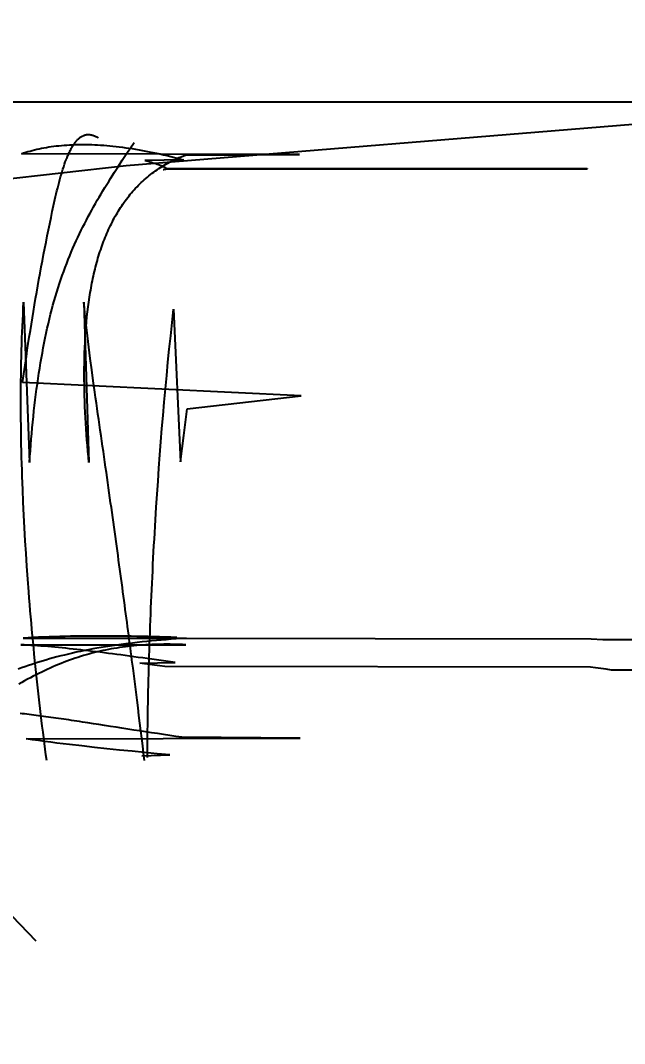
# Model space of a CAD drawing. Extents: x -74236 to 286982, y -14633 to 132816.
# Drawn here: x 119975.9 to 120191.4, y 103913.8 to 104278.8 of the extents above; entities that cross this region are included whole.
import ezdxf

# ---------------------------------------------------------------- set-up
doc = ezdxf.new("R2010")
doc.units = 0
doc.header["$LTSCALE"] = 10
doc.header["$MEASUREMENT"] = 0
doc.header["$PDSIZE"] = 5
for name, color, linetype in [('1活动家具', 4, 'Continuous'), ('8强弱电布置', 3, 'Continuous'), ('图框', 4, 'Continuous'), ('家具尺寸', 7, 'Continuous')]:
    doc.layers.add(name, color=color, linetype=linetype)
doc.styles.add('ROMANS', font='romans.shx', dxfattribs={"width": 0.7, "bigfont": 'hzdxf.shx'})
doc.styles.get("Standard").update_dxf_attribs({"font": 'gbenor.shx', "bigfont": 'gbcbig.shx'})
doc.dimstyles.new('TZ1-1', dxfattribs={"dimscale": 60, "dimtxt": 1.5, "dimasz": 1.5, "dimexe": 2, "dimexo": 1, "dimgap": 1, "dimtad": 1, "dimdec": 0, "dimrnd": 0.7, "dimzin": 0, "dimdsep": 46, "dimtxsty": 'ROMANS', "dimblk": 'ARCHTICK', "dimcen": 0, "dimdle": 2, "dimclrd": 250, "dimclre": 9, "dimclrt": 1, "dimadec": 0, "dimazin": 0, "dimtfac": 1, "dimtdec": 0, "dimtix": 1, "dimtmove": 2, "dimatfit": 3, "dimldrblk": 'DOT', "dimfxl": 1, "dimtolj": 1, "dimtzin": 0, "dimarcsym": 0})
doc.dimstyles.new('wl20', dxfattribs={"dimscale": 60, "dimtxt": 1.8, "dimasz": 0.03, "dimexe": 0, "dimexo": 0.625, "dimgap": 0.2, "dimtad": 1, "dimdec": 0, "dimrnd": 0.05, "dimdsep": 46, "dimtxsty": 'Standard', "dimblk": 'BZ', "dimcen": 0.06, "dimclrd": 127, "dimclre": 127, "dimclrt": 1, "dimadec": 0, "dimazin": 0, "dimtfac": 1, "dimtdec": 0, "dimtix": 1, "dimtmove": 2, "dimatfit": 3, "dimldrblk": 'jt', "dimfxl": 1, "dimtvp": 1, "dimtfill": 1, "dimtolj": 1, "dimtzin": 0, "dimarcsym": 0})

# ---------------------------------------------------------------- blocks, each defined once
blk = doc.blocks.new('_Dot')
at = {"color": 0, "linetype": 'ByBlock', "lineweight": -2}
blk.add_line((-0.5, 0), (-1, 0), dxfattribs=at)
at = {"color": 0, "linetype": 'ByBlock', "const_width": 0.5}
blk.add_lwpolyline([(-0.25, 0, 1), (0.25, 0, 1)], format="xyb", close=True, dxfattribs=at)
blk = doc.blocks.new('fdgfsz')
at = {"layer": '1活动家具', "color": 8}
for p, q in [((143432.57, 88202.83), (144932.23, 88202.83)), ((144730.2, 88204.42), (144430.84, 88180.01)), ((144413.99, 88189.84), (144414.2, 88190.01)), ((144414.2, 88190.01), (144414.41, 88190.17)), ((144414.41, 88190.17), (144414.62, 88190.31)), ((144414.62, 88190.31), (144414.83, 88190.45)), ((144414.83, 88190.45), (144415.05, 88190.57)), ((144415.05, 88190.57), (144415.27, 88190.69)), ((144415.27, 88190.69), (144415.49, 88190.79)), ((144415.49, 88190.79), (144415.72, 88190.88)), ((144415.72, 88190.88), (144415.94, 88190.96)), ((144415.94, 88190.96), (144416.18, 88191.02)), ((144416.18, 88191.02), (144416.41, 88191.08)), ((144416.41, 88191.08), (144416.64, 88191.12)), ((144416.64, 88191.12), (144416.88, 88191.15)), ((144416.88, 88191.15), (144417.12, 88191.17)), ((144417.12, 88191.17), (144417.37, 88191.17)), ((144417.37, 88191.17), (144417.62, 88191.16)), ((144417.62, 88191.16), (144417.87, 88191.14)), ((144417.87, 88191.14), (144418.12, 88191.11)), ((144418.12, 88191.11), (144418.38, 88191.06)), ((144418.38, 88191.06), (144418.64, 88191)), ((144418.64, 88191), (144418.9, 88190.92)), ((144418.9, 88190.92), (144419.17, 88190.83)), ((144419.17, 88190.83), (144419.44, 88190.73)), ((144419.44, 88190.73), (144419.71, 88190.61)), ((144419.71, 88190.61), (144419.98, 88190.48)), ((144419.98, 88190.48), (144420.26, 88190.34)), ((144420.26, 88190.34), (144420.54, 88190.18)), ((144420.54, 88190.18), (144420.83, 88190)), ((144411.17, 88186.13), (144411.34, 88186.44)), ((144411.34, 88186.44), (144411.51, 88186.74)), ((144411.51, 88186.74), (144411.69, 88187.03)), ((144411.69, 88187.03), (144411.87, 88187.32)), ((144411.87, 88187.32), (144412.05, 88187.6)), ((144412.05, 88187.6), (144412.24, 88187.86)), ((144412.24, 88187.86), (144412.42, 88188.12)), ((144412.42, 88188.12), (144412.61, 88188.37)), ((144412.61, 88188.37), (144412.8, 88188.61)), ((144412.8, 88188.61), (144412.99, 88188.84)), ((144412.99, 88188.84), (144413.19, 88189.06)), ((144413.19, 88189.06), (144413.39, 88189.27)), ((144413.39, 88189.27), (144413.59, 88189.47)), ((144413.59, 88189.47), (144413.79, 88189.66)), ((144413.79, 88189.66), (144413.99, 88189.84)), ((144430.82, 88184.11), (144433.64, 88188.34)), ((144409.53, 88182.58), (144409.69, 88182.97)), ((144409.69, 88182.97), (144409.85, 88183.35)), ((144409.85, 88183.35), (144410.01, 88183.72)), ((144410.01, 88183.72), (144410.17, 88184.09)), ((144410.17, 88184.09), (144410.33, 88184.45)), ((144410.33, 88184.45), (144410.49, 88184.8)), ((144410.49, 88184.8), (144410.66, 88185.14)), ((144410.66, 88185.14), (144410.82, 88185.48)), ((144410.82, 88185.48), (144410.99, 88185.81)), ((144410.99, 88185.81), (144411.17, 88186.13)), ((144429.41, 88181.99), (144430.82, 88184.11)), ((144430.84, 88180.01), (144238.06, 88158.28)), ((144408.21, 88178.81), (144408.49, 88179.69)), ((144408.49, 88179.69), (144408.78, 88180.55)), ((144408.78, 88180.55), (144409.08, 88181.38)), ((144409.08, 88181.38), (144409.38, 88182.19)), ((144409.38, 88182.19), (144409.53, 88182.58)), ((144426.61, 88177.7), (144428.01, 88179.85)), ((144428.01, 88179.85), (144429.41, 88181.99)), ((144407.12, 88175.08), (144407.39, 88176.04)), ((144407.39, 88176.04), (144407.66, 88176.98)), ((144407.66, 88176.98), (144407.93, 88177.91)), ((144407.93, 88177.91), (144408.21, 88178.81)), ((144424.54, 88174.43), (144425.23, 88175.53)), ((144425.23, 88175.53), (144426.61, 88177.7)), ((144406.1, 88171.09), (144406.35, 88172.11)), ((144406.35, 88172.11), (144406.61, 88173.11)), ((144406.61, 88173.11), (144406.86, 88174.11)), ((144406.86, 88174.11), (144407.12, 88175.08)), ((144422.5, 88171.11), (144423.18, 88172.23)), ((144423.18, 88172.23), (144423.86, 88173.33)), ((144423.86, 88173.33), (144424.54, 88174.43)), ((144405.38, 88167.97), (144405.62, 88169.02)), ((144405.62, 88169.02), (144405.86, 88170.06)), ((144405.86, 88170.06), (144406.1, 88171.09)), ((144420.49, 88167.72), (144421.16, 88168.86)), ((144421.16, 88168.86), (144421.82, 88169.99)), ((144421.82, 88169.99), (144422.5, 88171.11)), ((144404.44, 88163.69), (144404.91, 88165.84)), ((144404.91, 88165.84), (144405.14, 88166.91)), ((144405.14, 88166.91), (144405.38, 88167.97)), ((144418.53, 88164.24), (144419.18, 88165.41)), ((144419.18, 88165.41), (144419.83, 88166.57)), ((144419.83, 88166.57), (144420.49, 88167.72)), ((144403.53, 88159.36), (144403.98, 88161.53)), ((144403.98, 88161.53), (144404.44, 88163.69)), ((144416.61, 88160.67), (144417.24, 88161.87)), ((144417.24, 88161.87), (144417.88, 88163.06)), ((144417.88, 88163.06), (144418.53, 88164.24)), ((144402.64, 88154.99), (144403.08, 88157.18)), ((144403.08, 88157.18), (144403.53, 88159.36)), ((144414.75, 88156.99), (144415.36, 88158.23)), ((144415.36, 88158.23), (144415.98, 88159.46)), ((144415.98, 88159.46), (144416.61, 88160.67)), ((144402.2, 88152.79), (144402.64, 88154.99)), ((144412.95, 88153.19), (144413.54, 88154.47)), ((144413.54, 88154.47), (144414.14, 88155.74)), ((144414.14, 88155.74), (144414.75, 88156.99)), ((144401.34, 88148.37), (144401.77, 88150.58)), ((144401.77, 88150.58), (144402.2, 88152.79)), ((144411.22, 88149.25), (144411.79, 88150.58)), ((144411.79, 88150.58), (144412.36, 88151.89)), ((144412.36, 88151.89), (144412.95, 88153.19)), ((144400.92, 88146.14), (144401.34, 88148.37)), ((144409.57, 88145.16), (144410.11, 88146.54)), ((144410.11, 88146.54), (144410.66, 88147.9)), ((144410.66, 88147.9), (144411.22, 88149.25)), ((144400.09, 88141.67), (144400.5, 88143.91)), ((144400.5, 88143.91), (144400.92, 88146.14)), ((144408.51, 88142.35), (144409.03, 88143.76)), ((144409.03, 88143.76), (144409.57, 88145.16)), ((144399.28, 88137.17), (144399.68, 88139.43)), ((144399.68, 88139.43), (144400.09, 88141.67)), ((144406.99, 88137.98), (144407.49, 88139.46)), ((144407.49, 88139.46), (144407.99, 88140.91)), ((144407.99, 88140.91), (144408.51, 88142.35)), ((144398.88, 88134.91), (144399.28, 88137.17)), ((144406.04, 88134.97), (144406.51, 88136.49)), ((144406.51, 88136.49), (144406.99, 88137.98)), ((144398.1, 88130.37), (144398.49, 88132.65)), ((144398.49, 88132.65), (144398.88, 88134.91)), ((144404.68, 88130.3), (144405.12, 88131.88)), ((144405.12, 88131.88), (144405.57, 88133.44)), ((144405.57, 88133.44), (144406.04, 88134.97)), ((144393.98, 88127.11), (144394.09, 88129.24)), ((144394.09, 88129.24), (144394.21, 88131.35)), ((144394.21, 88131.35), (144396.32, 88074.18)), ((144397.34, 88125.8), (144397.72, 88128.09)), ((144397.72, 88128.09), (144398.1, 88130.37)), ((144403.83, 88127.07), (144404.25, 88128.69)), ((144404.25, 88128.69), (144404.68, 88130.3)), ((144447.17, 88124.15), (144447.7, 88128.89)), ((144447.7, 88128.89), (144450.22, 88074.36)), ((144393.77, 88122.83), (144393.87, 88124.98)), ((144393.87, 88124.98), (144393.98, 88127.11)), ((144396.97, 88123.51), (144397.34, 88125.8)), ((144403.03, 88123.76), (144403.43, 88125.42)), ((144403.43, 88125.42), (144403.83, 88127.07)), ((144393.6, 88118.51), (144393.68, 88120.68)), ((144393.68, 88120.68), (144393.77, 88122.83)), ((144396.23, 88118.91), (144396.6, 88121.21)), ((144396.6, 88121.21), (144396.97, 88123.51)), ((144402.27, 88120.36), (144402.65, 88122.07)), ((144402.65, 88122.07), (144403.03, 88123.76)), ((144446.66, 88119.4), (144447.17, 88124.15)), ((144393.53, 88116.34), (144393.6, 88118.51)), ((144395.87, 88116.6), (144396.23, 88118.91)), ((144401.56, 88116.88), (144401.91, 88118.63)), ((144401.91, 88118.63), (144402.27, 88120.36)), ((144446.17, 88114.65), (144446.66, 88119.4)), ((144393.41, 88111.96), (144393.46, 88114.15)), ((144393.46, 88114.15), (144393.53, 88116.34)), ((144395.17, 88111.97), (144395.52, 88114.29)), ((144395.52, 88114.29), (144395.87, 88116.6)), ((144400.56, 88111.53), (144400.88, 88113.33)), ((144400.88, 88113.33), (144401.21, 88115.12)), ((144401.21, 88115.12), (144401.56, 88116.88)), ((144445.7, 88109.91), (144446.17, 88114.65)), ((144393.31, 88107.55), (144393.36, 88109.76)), ((144393.36, 88109.76), (144393.41, 88111.96)), ((144394.48, 88107.31), (144395.17, 88111.97)), ((144399.95, 88107.87), (144400.25, 88109.71)), ((144400.25, 88109.71), (144400.56, 88111.53)), ((144445.24, 88105.16), (144445.7, 88109.91)), ((144393.28, 88105.34), (144393.31, 88107.55)), ((144393.81, 88102.65), (144394.48, 88107.31)), ((144399.38, 88104.13), (144399.66, 88106.01)), ((144399.66, 88106.01), (144399.95, 88107.87)), ((144393.24, 88100.89), (144393.25, 88103.12)), ((144393.25, 88103.12), (144393.28, 88105.34)), ((144493.17, 88097.96), (144393.81, 88102.65)), ((144399.11, 88102.24), (144399.38, 88104.13)), ((144444.79, 88100.43), (144445.24, 88105.16)), ((144393.22, 88098.65), (144393.24, 88100.89)), ((144398.6, 88098.41), (144398.85, 88100.33)), ((144398.85, 88100.33), (144399.11, 88102.24)), ((144444.37, 88095.69), (144444.79, 88100.43)), ((144393.22, 88096.41), (144393.22, 88098.65)), ((144393.22, 88094.16), (144393.22, 88096.41)), ((144398.12, 88094.51), (144398.36, 88096.47)), ((144398.36, 88096.47), (144398.6, 88098.41)), ((144443.96, 88090.97), (144444.37, 88095.69)), ((144452.56, 88093.26), (144493.17, 88097.96)), ((144393.23, 88091.91), (144393.22, 88094.16)), ((144393.25, 88089.65), (144393.23, 88091.91)), ((144397.69, 88090.55), (144397.9, 88092.54)), ((144397.9, 88092.54), (144398.12, 88094.51)), ((144451.95, 88088.55), (144452.56, 88093.26)), ((144393.27, 88087.39), (144393.25, 88089.65)), ((144397.29, 88086.54), (144397.49, 88088.55)), ((144397.49, 88088.55), (144397.69, 88090.55)), ((144443.56, 88086.26), (144443.96, 88090.97)), ((144451.35, 88083.83), (144451.95, 88088.55)), ((144393.3, 88085.12), (144393.27, 88087.39)), ((144393.34, 88082.85), (144393.3, 88085.12)), ((144396.93, 88082.47), (144397.11, 88084.51)), ((144397.11, 88084.51), (144397.29, 88086.54)), ((144443.19, 88081.55), (144443.56, 88086.26)), ((144393.38, 88080.58), (144393.34, 88082.85)), ((144393.43, 88078.3), (144393.38, 88080.58)), ((144396.77, 88080.42), (144396.93, 88082.47)), ((144442.82, 88076.87), (144443.19, 88081.55)), ((144450.78, 88079.1), (144451.35, 88083.83)), ((144393.49, 88076.02), (144393.43, 88078.3)), ((144396.46, 88076.27), (144396.61, 88078.35)), ((144396.61, 88078.35), (144396.77, 88080.42)), ((144442.48, 88072.19), (144442.82, 88076.87)), ((144450.22, 88074.36), (144450.78, 88079.1)), ((144393.56, 88073.73), (144393.49, 88076.02)), ((144393.63, 88071.45), (144393.56, 88073.73)), ((144396.32, 88074.18), (144396.46, 88076.27)), ((144398.64, 87903.45), (144235.32, 88072.98)), ((144393.7, 88069.16), (144393.63, 88071.45)), ((144442.14, 88067.53), (144442.48, 88072.19)), ((144393.87, 88064.58), (144393.7, 88069.16)), ((144441.83, 88062.9), (144442.14, 88067.53)), ((144394.07, 88060), (144393.87, 88064.58)), ((144441.53, 88058.28), (144441.83, 88062.9)), ((144394.28, 88055.42), (144394.07, 88060)), ((144394.52, 88050.83), (144394.28, 88055.42)), ((144441.24, 88053.68), (144441.38, 88055.98)), ((144441.38, 88055.98), (144441.53, 88058.28)), ((144440.97, 88049.11), (144441.1, 88051.39)), ((144441.1, 88051.39), (144441.24, 88053.68)), ((144394.79, 88046.26), (144394.52, 88050.83)), ((144440.84, 88046.83), (144440.97, 88049.11)), ((144395.07, 88041.69), (144394.79, 88046.26)), ((144440.59, 88042.29), (144440.71, 88044.56)), ((144440.71, 88044.56), (144440.84, 88046.83)), ((144395.37, 88037.13), (144395.07, 88041.69)), ((144440.47, 88040.04), (144440.59, 88042.29)), ((144395.7, 88032.58), (144395.37, 88037.13)), ((144440.24, 88035.54), (144440.35, 88037.79)), ((144440.35, 88037.79), (144440.47, 88040.04)), ((144440.02, 88031.08), (144440.13, 88033.31)), ((144440.13, 88033.31), (144440.24, 88035.54)), ((144396.04, 88028.05), (144395.7, 88032.58)), ((144439.92, 88028.86), (144440.02, 88031.08)), ((144396.22, 88025.79), (144396.04, 88028.05)), ((144396.4, 88023.54), (144396.22, 88025.79)), ((144439.72, 88024.45), (144439.82, 88026.65)), ((144439.82, 88026.65), (144439.92, 88028.86)), ((144396.59, 88021.29), (144396.4, 88023.54)), ((144439.54, 88020.07), (144439.63, 88022.25)), ((144439.63, 88022.25), (144439.72, 88024.45)), ((144396.78, 88019.05), (144396.59, 88021.29)), ((144396.97, 88016.81), (144396.78, 88019.05)), ((144439.46, 88017.89), (144439.54, 88020.07)), ((144397.17, 88014.58), (144396.97, 88016.81)), ((144439.3, 88013.56), (144439.37, 88015.72)), ((144439.37, 88015.72), (144439.46, 88017.89)), ((144397.38, 88012.36), (144397.17, 88014.58)), ((144397.58, 88010.15), (144397.38, 88012.36)), ((144439.15, 88009.28), (144439.22, 88011.42)), ((144439.22, 88011.42), (144439.3, 88013.56)), ((144397.79, 88007.94), (144397.58, 88010.15)), ((144398.01, 88005.74), (144397.79, 88007.94)), ((144439.08, 88007.15), (144439.15, 88009.28)), ((144398.23, 88003.54), (144398.01, 88005.74)), ((144438.95, 88002.92), (144439.01, 88005.03)), ((144439.01, 88005.03), (144439.08, 88007.15)), ((144398.45, 88001.36), (144398.23, 88003.54)), ((144398.68, 87999.19), (144398.45, 88001.36)), ((144438.83, 87998.74), (144438.89, 88000.83)), ((144438.89, 88000.83), (144438.95, 88002.92)), ((144398.91, 87997.02), (144398.68, 87999.19)), ((144399.14, 87994.86), (144398.91, 87997.02)), ((144438.73, 87994.6), (144438.78, 87996.67)), ((144438.78, 87996.67), (144438.83, 87998.74)), ((144399.38, 87992.72), (144399.14, 87994.86)), ((144438.68, 87992.55), (144438.73, 87994.6)), ((144399.62, 87990.58), (144399.38, 87992.72)), ((144399.86, 87988.45), (144399.62, 87990.58)), ((144438.6, 87988.48), (144438.64, 87990.51)), ((144438.64, 87990.51), (144438.68, 87992.55)), ((144400.1, 87986.34), (144399.86, 87988.45)), ((144400.35, 87984.23), (144400.1, 87986.34)), ((144438.53, 87984.46), (144438.56, 87986.47)), ((144438.56, 87986.47), (144438.6, 87988.48)), ((144393.73, 87984.53), (144392.93, 87984.62)), ((144394.53, 87984.44), (144393.73, 87984.53)), ((144395.35, 87984.35), (144394.53, 87984.44)), ((144396.17, 87984.25), (144395.35, 87984.35)), ((144397, 87984.15), (144396.17, 87984.25)), ((144397.84, 87984.04), (144397, 87984.15)), ((144398.69, 87983.94), (144397.84, 87984.04)), ((144399.54, 87983.83), (144398.69, 87983.94)), ((144400.4, 87983.71), (144399.54, 87983.83)), ((144400.6, 87982.14), (144400.35, 87984.23)), ((144401.27, 87983.6), (144400.4, 87983.71)), ((144400.86, 87980.06), (144400.6, 87982.14)), ((144402.15, 87983.48), (144401.27, 87983.6)), ((144403.03, 87983.36), (144402.15, 87983.48)), ((144403.93, 87983.23), (144403.03, 87983.36)), ((144404.83, 87983.11), (144403.93, 87983.23)), ((144405.73, 87982.98), (144404.83, 87983.11)), ((144406.65, 87982.85), (144405.73, 87982.98)), ((144407.57, 87982.71), (144406.65, 87982.85)), ((144408.49, 87982.58), (144407.57, 87982.71)), ((144409.43, 87982.44), (144408.49, 87982.58)), ((144410.36, 87982.3), (144409.43, 87982.44)), ((144411.31, 87982.16), (144410.36, 87982.3)), ((144412.26, 87982.02), (144411.31, 87982.16)), ((144413.22, 87981.87), (144412.26, 87982.02)), ((144438.47, 87980.49), (144438.5, 87982.47)), ((144438.5, 87982.47), (144438.53, 87984.46)), ((144401.12, 87977.99), (144400.86, 87980.06)), ((144414.19, 87981.73), (144413.22, 87981.87)), ((144415.15, 87981.58), (144414.19, 87981.73)), ((144416.13, 87981.43), (144415.15, 87981.58)), ((144417.11, 87981.28), (144416.13, 87981.43)), ((144419.09, 87980.97), (144417.11, 87981.28)), ((144421.09, 87980.66), (144419.09, 87980.97)), ((144423.11, 87980.34), (144421.09, 87980.66)), ((144425.15, 87980.02), (144423.11, 87980.34)), ((144427.2, 87979.7), (144425.15, 87980.02)), ((144429.27, 87979.38), (144427.2, 87979.7)), ((144431.36, 87979.05), (144429.27, 87979.38)), ((144433.46, 87978.72), (144431.36, 87979.05)), ((144435.58, 87978.4), (144433.46, 87978.72)), ((144437.71, 87978.07), (144435.58, 87978.4)), ((144438.42, 87976.58), (144438.44, 87978.53)), ((144438.44, 87978.53), (144438.47, 87980.49)), ((144395.06, 87975.53), (144492.86, 87975.83)), ((144397.26, 87975.23), (144395.06, 87975.53)), ((144399.46, 87974.94), (144397.26, 87975.23)), ((144401.67, 87974.65), (144399.46, 87974.94)), ((144401.37, 87975.94), (144401.12, 87977.99)), ((144401.64, 87973.9), (144401.37, 87975.94)), ((144403.89, 87974.36), (144401.67, 87974.65)), ((144439.85, 87977.74), (144437.71, 87978.07)), ((144438.38, 87972.71), (144438.4, 87974.64)), ((144438.4, 87974.64), (144438.42, 87976.58)), ((144442, 87977.42), (144439.85, 87977.74)), ((144444.16, 87977.09), (144442, 87977.42)), ((144446.33, 87976.77), (144444.16, 87977.09)), ((144448.51, 87976.45), (144446.33, 87976.77)), ((144450.7, 87976.14), (144448.51, 87976.45)), ((144492.86, 87975.83), (144450.7, 87976.14)), ((144401.9, 87971.87), (144401.64, 87973.9)), ((144402.17, 87969.85), (144401.9, 87971.87)), ((144406.1, 87974.08), (144403.89, 87974.36)), ((144408.32, 87973.81), (144406.1, 87974.08)), ((144410.55, 87973.54), (144408.32, 87973.81)), ((144415, 87973.02), (144410.55, 87973.54)), ((144419.46, 87972.52), (144415, 87973.02)), ((144423.93, 87972.03), (144419.46, 87972.52)), ((144428.41, 87971.57), (144423.93, 87972.03)), ((144432.89, 87971.12), (144428.41, 87971.57)), ((144437.36, 87970.69), (144432.89, 87971.12)), ((144438.37, 87970.8), (144438.38, 87972.71)), ((144402.44, 87967.85), (144402.17, 87969.85)), ((144436.37, 87969.51), (144446.31, 87969.88)), ((144441.84, 87970.28), (144437.36, 87970.69)), ((144438.36, 87968.9), (144438.37, 87970.8)), ((144446.31, 87969.88), (144441.84, 87970.28))]:
    blk.add_line(p, q, dxfattribs=at)
at = {"layer": '1活动家具', "color": 8, "extrusion": (0, 0, -1)}
for p, q in [((144400.61, 88186.25), (144401.46, 88186.42)), ((144401.46, 88186.42), (144402.32, 88186.57)), ((144402.32, 88186.57), (144403.19, 88186.72)), ((144403.19, 88186.72), (144404.07, 88186.85)), ((144404.07, 88186.85), (144404.96, 88186.97)), ((144404.96, 88186.97), (144405.86, 88187.08)), ((144405.86, 88187.08), (144406.77, 88187.19)), ((144406.77, 88187.19), (144407.69, 88187.28)), ((144407.69, 88187.28), (144408.62, 88187.36)), ((144408.62, 88187.36), (144409.56, 88187.43)), ((144409.56, 88187.43), (144410.52, 88187.49)), ((144410.52, 88187.49), (144411.48, 88187.53)), ((144411.48, 88187.53), (144412.45, 88187.57)), ((144412.45, 88187.57), (144413.43, 88187.6)), ((144413.43, 88187.6), (144414.43, 88187.61)), ((144414.43, 88187.61), (144415.43, 88187.62)), ((144415.43, 88187.62), (144416.44, 88187.61)), ((144416.44, 88187.61), (144417.47, 88187.59)), ((144417.47, 88187.59), (144418.51, 88187.56)), ((144418.51, 88187.56), (144419.55, 88187.52)), ((144419.55, 88187.52), (144420.61, 88187.47)), ((144420.61, 88187.47), (144421.68, 88187.41)), ((144421.68, 88187.41), (144422.76, 88187.33)), ((144422.76, 88187.33), (144423.85, 88187.25)), ((144423.85, 88187.25), (144424.95, 88187.15)), ((144424.95, 88187.15), (144426.06, 88187.04)), ((144426.06, 88187.04), (144427.19, 88186.92)), ((144427.19, 88186.92), (144428.32, 88186.78)), ((144428.32, 88186.78), (144429.47, 88186.64)), ((144429.47, 88186.64), (144430.62, 88186.48)), ((144430.62, 88186.48), (144431.79, 88186.31)), ((144431.79, 88186.31), (144432.97, 88186.13)), ((144393.39, 88184.33), (144394.16, 88184.58)), ((144492.64, 88184.07), (144393.39, 88184.33)), ((144394.16, 88184.58), (144394.93, 88184.83)), ((144394.93, 88184.83), (144395.71, 88185.06)), ((144395.71, 88185.06), (144396.5, 88185.28)), ((144396.5, 88185.28), (144397.3, 88185.5)), ((144397.3, 88185.5), (144398.12, 88185.7)), ((144398.12, 88185.7), (144398.94, 88185.9)), ((144398.94, 88185.9), (144399.77, 88186.08)), ((144399.77, 88186.08), (144400.61, 88186.25)), ((144432.97, 88186.13), (144434.16, 88185.93)), ((144434.16, 88185.93), (144435.37, 88185.73)), ((144435.37, 88185.73), (144436.58, 88185.51)), ((144436.58, 88185.51), (144437.81, 88185.28)), ((144437.81, 88185.28), (144439.04, 88185.04)), ((144439.04, 88185.04), (144440.29, 88184.78)), ((144440.29, 88184.78), (144441.55, 88184.52)), ((144441.55, 88184.52), (144442.83, 88184.24)), ((144442.83, 88184.24), (144444.11, 88183.94)), ((144444.11, 88183.94), (144445.41, 88183.64)), ((144445.41, 88183.64), (144446.71, 88183.32)), ((144446.71, 88183.32), (144448.03, 88182.99)), ((144448.03, 88182.99), (144449.33, 88182.65)), ((144449.04, 88182.61), (144449.74, 88182.92)), ((144449.33, 88182.65), (144449.98, 88182.48)), ((144449.74, 88182.92), (144450.46, 88183.22)), ((144450.46, 88183.22), (144451.19, 88183.51)), ((144451.19, 88183.51), (144451.92, 88183.79)), ((144451.92, 88183.79), (144492.64, 88184.07)), ((144451.24, 88182.14), (144437.45, 88181.96)), ((144437.45, 88181.96), (144438.06, 88181.79)), ((144438.06, 88181.79), (144438.65, 88181.62)), ((144438.65, 88181.62), (144439.23, 88181.45)), ((144439.23, 88181.45), (144439.79, 88181.28)), ((144439.79, 88181.28), (144440.34, 88181.11)), ((144440.34, 88181.11), (144440.86, 88180.95)), ((144440.86, 88180.95), (144441.37, 88180.79)), ((144441.37, 88180.79), (144441.84, 88180.63)), ((144441.84, 88180.63), (144442.3, 88180.47)), ((144441.84, 88178.6), (144442.45, 88179.01)), ((144442.3, 88180.47), (144442.73, 88180.32)), ((144442.45, 88179.01), (144443.07, 88179.41)), ((144442.73, 88180.32), (144442.93, 88180.24)), ((144442.93, 88180.24), (144443.13, 88180.17)), ((144443.07, 88179.41), (144443.69, 88179.8)), ((144443.13, 88180.17), (144443.31, 88180.1)), ((144443.31, 88180.1), (144443.5, 88180.02)), ((144443.5, 88180.02), (144443.67, 88179.95)), ((144443.67, 88179.95), (144443.83, 88179.88)), ((144443.69, 88179.8), (144444.33, 88180.18)), ((144443.83, 88179.88), (144443.99, 88179.82)), ((144443.99, 88179.82), (144444.14, 88179.75)), ((144444.14, 88179.75), (144444.28, 88179.68)), ((144444.28, 88179.68), (144444.41, 88179.62)), ((144444.33, 88180.18), (144444.98, 88180.56)), ((144444.41, 88179.62), (144444.53, 88179.56)), ((144444.53, 88179.56), (144444.64, 88179.5)), ((144444.64, 88179.5), (144444.75, 88179.44)), ((144444.75, 88179.44), (144444.84, 88179.38)), ((144444.84, 88179.38), (144444.92, 88179.33)), ((144444.92, 88179.33), (144445, 88179.27)), ((144444.98, 88180.56), (144445.63, 88180.92)), ((144445, 88179.27), (144445.06, 88179.22)), ((144445.06, 88179.22), (144445.11, 88179.17)), ((144445.11, 88179.17), (144445.15, 88179.12)), ((144445.15, 88179.12), (144595.18, 88179.07)), ((144445.63, 88180.92), (144446.29, 88181.28)), ((144446.29, 88181.28), (144446.97, 88181.62)), ((144446.97, 88181.62), (144447.65, 88181.96)), ((144447.65, 88181.96), (144448.34, 88182.29)), ((144448.34, 88182.29), (144449.04, 88182.61)), ((144449.98, 88182.48), (144450.61, 88182.31)), ((144450.61, 88182.31), (144451.24, 88182.14)), ((144595.18, 88179.07), (144595.2, 88179.03)), ((144595.2, 88179.03), (144595.21, 88178.99)), ((144437.26, 88175.03), (144437.8, 88175.51)), ((144437.8, 88175.51), (144438.35, 88175.98)), ((144438.35, 88175.98), (144438.91, 88176.43)), ((144438.91, 88176.43), (144439.48, 88176.89)), ((144439.48, 88176.89), (144440.06, 88177.33)), ((144440.06, 88177.33), (144440.64, 88177.76)), ((144440.64, 88177.76), (144441.24, 88178.19)), ((144441.24, 88178.19), (144441.84, 88178.6)), ((144444.19, 88178.63), (144444.02, 88178.63)), ((144444.35, 88178.65), (144444.19, 88178.63)), ((144444.49, 88178.66), (144444.35, 88178.65)), ((144444.62, 88178.68), (144444.49, 88178.66)), ((144444.74, 88178.7), (144444.62, 88178.68)), ((144444.84, 88178.72), (144444.74, 88178.7)), ((144444.93, 88178.75), (144444.84, 88178.72)), ((144445.01, 88178.77), (144444.93, 88178.75)), ((144445.07, 88178.8), (144445.01, 88178.77)), ((144445.12, 88178.84), (144445.07, 88178.8)), ((144595.16, 88178.87), (144445.12, 88178.84)), ((144595.19, 88178.91), (144595.16, 88178.87)), ((144595.21, 88178.95), (144595.19, 88178.91)), ((144595.21, 88178.99), (144595.21, 88178.95)), ((144433.68, 88171.49), (144434.17, 88172.02)), ((144434.17, 88172.02), (144434.66, 88172.54)), ((144434.66, 88172.54), (144435.16, 88173.05)), ((144435.16, 88173.05), (144435.68, 88173.56)), ((144435.68, 88173.56), (144436.19, 88174.06)), ((144436.19, 88174.06), (144436.72, 88174.55)), ((144436.72, 88174.55), (144437.26, 88175.03)), ((144430.48, 88167.57), (144430.92, 88168.15)), ((144430.92, 88168.15), (144431.36, 88168.72)), ((144431.36, 88168.72), (144431.81, 88169.29)), ((144431.81, 88169.29), (144432.26, 88169.85)), ((144432.26, 88169.85), (144432.73, 88170.4)), ((144432.73, 88170.4), (144433.2, 88170.95)), ((144433.2, 88170.95), (144433.68, 88171.49)), ((144428.04, 88163.92), (144428.43, 88164.55)), ((144428.43, 88164.55), (144428.82, 88165.16)), ((144428.82, 88165.16), (144429.23, 88165.78)), ((144429.23, 88165.78), (144429.64, 88166.38)), ((144429.64, 88166.38), (144430.06, 88166.98)), ((144430.06, 88166.98), (144430.48, 88167.57)), ((144426.2, 88160.7), (144426.55, 88161.36)), ((144426.55, 88161.36), (144426.91, 88162.01)), ((144426.91, 88162.01), (144427.28, 88162.65)), ((144427.28, 88162.65), (144427.66, 88163.29)), ((144427.66, 88163.29), (144428.04, 88163.92)), ((144424.22, 88156.61), (144424.53, 88157.31)), ((144424.53, 88157.31), (144424.85, 88158)), ((144424.85, 88158), (144425.18, 88158.68)), ((144425.18, 88158.68), (144425.51, 88159.36)), ((144425.51, 88159.36), (144425.85, 88160.03)), ((144425.85, 88160.03), (144426.2, 88160.7)), ((144422.75, 88153.04), (144423.03, 88153.76)), ((144423.03, 88153.76), (144423.32, 88154.49)), ((144423.32, 88154.49), (144423.61, 88155.2)), ((144423.61, 88155.2), (144423.91, 88155.91)), ((144423.91, 88155.91), (144424.22, 88156.61)), ((144421.44, 88149.32), (144421.69, 88150.07)), ((144421.69, 88150.07), (144421.95, 88150.82)), ((144421.95, 88150.82), (144422.21, 88151.57)), ((144422.21, 88151.57), (144422.48, 88152.31)), ((144422.48, 88152.31), (144422.75, 88153.04)), ((144420.29, 88145.46), (144420.51, 88146.24)), ((144420.51, 88146.24), (144420.73, 88147.02)), ((144420.73, 88147.02), (144420.97, 88147.79)), ((144420.97, 88147.79), (144421.2, 88148.56)), ((144421.2, 88148.56), (144421.44, 88149.32)), ((144419.48, 88142.28), (144419.67, 88143.08)), ((144419.67, 88143.08), (144419.87, 88143.88)), ((144419.87, 88143.88), (144420.08, 88144.67)), ((144420.08, 88144.67), (144420.29, 88145.46)), ((144418.58, 88138.19), (144418.75, 88139.01)), ((144418.75, 88139.01), (144418.92, 88139.84)), ((144418.92, 88139.84), (144419.1, 88140.66)), ((144419.1, 88140.66), (144419.29, 88141.47)), ((144419.29, 88141.47), (144419.48, 88142.28)), ((144417.97, 88134.83), (144418.12, 88135.68)), ((144418.12, 88135.68), (144418.27, 88136.52)), ((144418.27, 88136.52), (144418.42, 88137.35)), ((144418.42, 88137.35), (144418.58, 88138.19)), ((144417.44, 88131.4), (144417.7, 88133.13)), ((144417.7, 88133.13), (144417.97, 88134.83)), ((144415.69, 88131.4), (144417.47, 88074.14)), ((144415.89, 88129.38), (144415.69, 88131.4)), ((144416.09, 88127.36), (144415.89, 88129.38)), ((144416.8, 88126.14), (144416.99, 88127.91)), ((144416.99, 88127.91), (144417.21, 88129.66)), ((144417.21, 88129.66), (144417.44, 88131.4)), ((144416.53, 88123.33), (144416.09, 88127.36)), ((144416.46, 88122.55), (144416.62, 88124.35)), ((144416.62, 88124.35), (144416.8, 88126.14)), ((144416.2, 88118.9), (144416.33, 88120.73)), ((144416.33, 88120.73), (144416.46, 88122.55)), ((144416.99, 88119.3), (144416.53, 88123.33)), ((144416.02, 88115.21), (144416.1, 88117.06)), ((144416.1, 88117.06), (144416.2, 88118.9)), ((144417.48, 88115.27), (144416.99, 88119.3)), ((144415.89, 88111.46), (144415.95, 88113.34)), ((144415.95, 88113.34), (144416.02, 88115.21)), ((144417.99, 88111.25), (144417.48, 88115.27)), ((144415.86, 88109.57), (144415.89, 88111.46)), ((144418.51, 88107.25), (144417.99, 88111.25)), ((144415.83, 88107.66), (144415.86, 88109.57)), ((144415.83, 88105.75), (144415.83, 88107.66)), ((144419.04, 88103.26), (144418.51, 88107.25)), ((144415.84, 88103.83), (144415.83, 88105.75)), ((144415.86, 88101.9), (144415.84, 88103.83)), ((144419.59, 88099.3), (144419.04, 88103.26)), ((144415.9, 88099.96), (144415.86, 88101.9)), ((144415.95, 88098.01), (144415.9, 88099.96)), ((144419.87, 88097.32), (144419.59, 88099.3)), ((144416.01, 88096.05), (144415.95, 88098.01)), ((144416.09, 88094.09), (144416.01, 88096.05)), ((144420.14, 88095.36), (144419.87, 88097.32)), ((144420.42, 88093.4), (144420.14, 88095.36)), ((144416.18, 88092.11), (144416.09, 88094.09)), ((144416.28, 88090.14), (144416.18, 88092.11)), ((144420.7, 88091.45), (144420.42, 88093.4)), ((144420.98, 88089.51), (144420.7, 88091.45)), ((144416.39, 88088.15), (144416.28, 88090.14)), ((144416.51, 88086.16), (144416.39, 88088.15)), ((144421.26, 88087.57), (144420.98, 88089.51)), ((144416.65, 88084.17), (144416.51, 88086.16)), ((144416.79, 88082.17), (144416.65, 88084.17)), ((144421.54, 88085.65), (144421.26, 88087.57)), ((144421.82, 88083.73), (144421.54, 88085.65)), ((144416.95, 88080.17), (144416.79, 88082.17)), ((144422.09, 88081.83), (144421.82, 88083.73)), ((144422.37, 88079.93), (144422.09, 88081.83)), ((144417.11, 88078.16), (144416.95, 88080.17)), ((144417.29, 88076.15), (144417.11, 88078.16)), ((144422.64, 88078.05), (144422.37, 88079.93)), ((144422.91, 88076.18), (144422.64, 88078.05)), ((144417.47, 88074.14), (144417.29, 88076.15)), ((144423.18, 88074.32), (144422.91, 88076.18)), ((144423.45, 88072.47), (144423.18, 88074.32)), ((144423.71, 88070.63), (144423.45, 88072.47)), ((144423.97, 88068.8), (144423.71, 88070.63)), ((144424.23, 88066.99), (144423.97, 88068.8)), ((144424.49, 88065.18), (144424.23, 88066.99)), ((144424.74, 88063.39), (144424.49, 88065.18)), ((144425, 88061.61), (144424.74, 88063.39)), ((144425.25, 88059.83), (144425, 88061.61)), ((144425.5, 88058.07), (144425.25, 88059.83)), ((144425.74, 88056.32), (144425.5, 88058.07)), ((144425.99, 88054.58), (144425.74, 88056.32)), ((144426.23, 88052.84), (144425.99, 88054.58)), ((144426.47, 88051.12), (144426.23, 88052.84)), ((144426.71, 88049.41), (144426.47, 88051.12)), ((144426.95, 88047.71), (144426.71, 88049.41)), ((144427.18, 88046.02), (144426.95, 88047.71)), ((144427.41, 88044.33), (144427.18, 88046.02)), ((144427.64, 88042.66), (144427.41, 88044.33)), ((144427.87, 88041), (144427.64, 88042.66)), ((144428.1, 88039.34), (144427.87, 88041)), ((144428.33, 88037.7), (144428.1, 88039.34)), ((144428.55, 88036.06), (144428.33, 88037.7)), ((144428.77, 88034.44), (144428.55, 88036.06)), ((144428.99, 88032.82), (144428.77, 88034.44)), ((144429.21, 88031.21), (144428.99, 88032.82)), ((144429.42, 88029.61), (144429.21, 88031.21)), ((144429.64, 88028.02), (144429.42, 88029.61)), ((144429.85, 88026.44), (144429.64, 88028.02)), ((144430.06, 88024.87), (144429.85, 88026.44)), ((144430.27, 88023.3), (144430.06, 88024.87)), ((144430.48, 88021.75), (144430.27, 88023.3)), ((144430.69, 88020.2), (144430.48, 88021.75)), ((144430.89, 88018.66), (144430.69, 88020.2)), ((144431.09, 88017.12), (144430.89, 88018.66)), ((144431.3, 88015.6), (144431.09, 88017.12)), ((144431.5, 88014.08), (144431.3, 88015.6)), ((144395.84, 88011.64), (144394.01, 88011.54)), ((144394.01, 88011.54), (144452.22, 88011.44)), ((144397.69, 88011.73), (144395.84, 88011.64)), ((144399.54, 88011.81), (144397.69, 88011.73)), ((144401.41, 88011.89), (144399.54, 88011.81)), ((144403.28, 88011.96), (144401.41, 88011.89)), ((144405.17, 88012.02), (144403.28, 88011.96)), ((144407.07, 88012.07), (144405.17, 88012.02)), ((144408.98, 88012.12), (144407.07, 88012.07)), ((144410.9, 88012.16), (144408.98, 88012.12)), ((144412.83, 88012.19), (144410.9, 88012.16)), ((144414.76, 88012.22), (144412.83, 88012.19)), ((144416.71, 88012.24), (144414.76, 88012.22)), ((144418.66, 88012.25), (144416.71, 88012.24)), ((144420.63, 88012.26), (144418.66, 88012.25)), ((144422.6, 88012.26), (144420.63, 88012.26)), ((144424.57, 88012.25), (144422.6, 88012.26)), ((144426.56, 88012.24), (144424.57, 88012.25)), ((144428.55, 88012.22), (144426.56, 88012.24)), ((144430.55, 88012.2), (144428.55, 88012.22)), ((144432.56, 88012.17), (144430.55, 88012.2)), ((144431.69, 88012.57), (144431.5, 88014.08)), ((144431.89, 88011.07), (144431.69, 88012.57)), ((144434.57, 88012.13), (144432.56, 88012.17)), ((144436.59, 88012.09), (144434.57, 88012.13)), ((144436.43, 88011.63), (144448.8, 88011.71)), ((144438.49, 88011.54), (144436.43, 88011.63)), ((144438.61, 88012.04), (144436.59, 88012.09)), ((144442.6, 88011.35), (144438.49, 88011.54)), ((144440.64, 88011.98), (144438.61, 88012.04)), ((144442.67, 88011.92), (144440.64, 88011.98)), ((144596.73, 88011.14), (144442.6, 88011.35)), ((144444.71, 88011.86), (144442.67, 88011.92)), ((144446.75, 88011.79), (144444.71, 88011.86)), ((144448.8, 88011.71), (144446.75, 88011.79)), ((144448.62, 88011.2), (144446.84, 88011.08)), ((144450.41, 88011.33), (144448.62, 88011.2)), ((144452.22, 88011.44), (144450.41, 88011.33)), ((144600.86, 88010.9), (144596.73, 88011.14)), ((144393.21, 88009.12), (144452.08, 88009.17)), ((144394.38, 88009.07), (144393.21, 88009.12)), ((144395.56, 88009), (144394.38, 88009.07)), ((144396.75, 88008.93), (144395.56, 88009)), ((144397.95, 88008.86), (144396.75, 88008.93)), ((144399.15, 88008.77), (144397.95, 88008.86)), ((144400.38, 88008.68), (144399.15, 88008.77)), ((144401.61, 88008.59), (144400.38, 88008.68)), ((144402.85, 88008.48), (144401.61, 88008.59)), ((144404.1, 88008.37), (144402.85, 88008.48)), ((144405.37, 88008.26), (144404.1, 88008.37)), ((144406.65, 88008.14), (144405.37, 88008.26)), ((144407.94, 88008.01), (144406.65, 88008.14)), ((144409.24, 88007.88), (144407.94, 88008.01)), ((144410.55, 88007.74), (144409.24, 88007.88)), ((144411.88, 88007.59), (144410.55, 88007.74)), ((144413.22, 88007.44), (144411.88, 88007.59)), ((144418.86, 88007.64), (144417.37, 88007.36)), ((144420.37, 88007.91), (144418.86, 88007.64)), ((144421.9, 88008.17), (144420.37, 88007.91)), ((144423.45, 88008.43), (144421.9, 88008.17)), ((144425.02, 88008.67), (144423.45, 88008.43)), ((144425.44, 88007.64), (144424.44, 88007.45)), ((144426.6, 88008.91), (144425.02, 88008.67)), ((144426.44, 88007.81), (144425.44, 88007.64)), ((144427.45, 88007.98), (144426.44, 88007.81)), ((144428.2, 88009.13), (144426.6, 88008.91)), ((144428.46, 88008.14), (144427.45, 88007.98)), ((144429.82, 88009.35), (144428.2, 88009.13)), ((144429.47, 88008.28), (144428.46, 88008.14)), ((144430.49, 88008.42), (144429.47, 88008.28)), ((144431.45, 88009.56), (144429.82, 88009.35)), ((144431.52, 88008.54), (144430.49, 88008.42)), ((144433.1, 88009.76), (144431.45, 88009.56)), ((144432.54, 88008.65), (144431.52, 88008.54)), ((144432.09, 88009.58), (144431.89, 88011.07)), ((144432.28, 88008.09), (144432.09, 88009.58)), ((144432.47, 88006.62), (144432.28, 88008.09)), ((144433.57, 88008.76), (144432.54, 88008.65)), ((144434.76, 88009.96), (144433.1, 88009.76)), ((144434.61, 88008.85), (144433.57, 88008.76)), ((144435.65, 88008.94), (144434.61, 88008.85)), ((144436.44, 88010.14), (144434.76, 88009.96)), ((144436.7, 88009.02), (144435.65, 88008.94)), ((144438.14, 88010.32), (144436.44, 88010.14)), ((144437.75, 88009.08), (144436.7, 88009.02)), ((144438.81, 88009.14), (144437.75, 88009.08)), ((144439.85, 88010.48), (144438.14, 88010.32)), ((144439.88, 88009.19), (144438.81, 88009.14)), ((144441.58, 88010.64), (144439.85, 88010.48)), ((144440.95, 88009.23), (144439.88, 88009.19)), ((144442.03, 88009.26), (144440.95, 88009.23)), ((144443.32, 88010.8), (144441.58, 88010.64)), ((144443.11, 88009.28), (144442.03, 88009.26)), ((144444.21, 88009.3), (144443.11, 88009.28)), ((144445.07, 88010.94), (144443.32, 88010.8)), ((144445.31, 88009.3), (144444.21, 88009.3)), ((144446.84, 88011.08), (144445.07, 88010.94)), ((144446.42, 88009.3), (144445.31, 88009.3)), ((144447.53, 88009.29), (144446.42, 88009.3)), ((144448.66, 88009.27), (144447.53, 88009.29)), ((144449.79, 88009.25), (144448.66, 88009.27)), ((144450.93, 88009.21), (144449.79, 88009.25)), ((144452.08, 88009.17), (144450.93, 88009.21)), ((144905, 88010.65), (144600.86, 88010.9)), ((144403.45, 88004.06), (144402.16, 88003.69)), ((144404.77, 88004.43), (144403.45, 88004.06)), ((144406.1, 88004.79), (144404.77, 88004.43)), ((144407.44, 88005.14), (144406.1, 88004.79)), ((144408.8, 88005.48), (144407.44, 88005.14)), ((144410.18, 88005.82), (144408.8, 88005.48)), ((144411.58, 88006.14), (144410.18, 88005.82)), ((144411.58, 88003.99), (144410.59, 88003.64)), ((144413, 88006.46), (144411.58, 88006.14)), ((144412.56, 88004.33), (144411.58, 88003.99)), ((144413.55, 88004.65), (144412.56, 88004.33)), ((144414.44, 88006.77), (144413, 88006.46)), ((144414.58, 88007.29), (144413.22, 88007.44)), ((144414.53, 88004.96), (144413.55, 88004.65)), ((144415.89, 88007.07), (144414.44, 88006.77)), ((144415.52, 88005.27), (144414.53, 88004.96)), ((144415.95, 88007.13), (144414.58, 88007.29)), ((144416.5, 88005.55), (144415.52, 88005.27)), ((144417.37, 88007.36), (144415.89, 88007.07)), ((144417.33, 88006.96), (144415.95, 88007.13)), ((144417.49, 88005.83), (144416.5, 88005.55)), ((144418.73, 88006.79), (144417.33, 88006.96)), ((144418.48, 88006.1), (144417.49, 88005.83)), ((144419.47, 88006.35), (144418.48, 88006.1)), ((144420.14, 88006.62), (144418.73, 88006.79)), ((144420.46, 88006.59), (144419.47, 88006.35)), ((144421.56, 88006.44), (144420.14, 88006.62)), ((144421.45, 88006.83), (144420.46, 88006.59)), ((144422.44, 88007.05), (144421.45, 88006.83)), ((144423.01, 88006.26), (144421.56, 88006.44)), ((144423.44, 88007.25), (144422.44, 88007.05)), ((144424.46, 88006.07), (144423.01, 88006.26)), ((144424.44, 88007.45), (144423.44, 88007.25)), ((144425.93, 88005.88), (144424.46, 88006.07)), ((144427.42, 88005.68), (144425.93, 88005.88)), ((144428.93, 88005.49), (144427.42, 88005.68)), ((144430.45, 88005.28), (144428.93, 88005.49)), ((144431.98, 88005.08), (144430.45, 88005.28)), ((144433.54, 88004.87), (144431.98, 88005.08)), ((144432.66, 88005.14), (144432.47, 88006.62)), ((144432.85, 88003.68), (144432.66, 88005.14)), ((144435.11, 88004.65), (144433.54, 88004.87)), ((144436.69, 88004.44), (144435.11, 88004.65)), ((144438.3, 88004.22), (144436.69, 88004.44)), ((144439.92, 88003.99), (144438.3, 88004.22)), ((144441.56, 88003.77), (144439.92, 88003.99)), ((144393.48, 88000.87), (144392.3, 88000.44)), ((144394.68, 88001.29), (144393.48, 88000.87)), ((144395.89, 88001.7), (144394.68, 88001.29)), ((144397.12, 88002.11), (144395.89, 88001.7)), ((144398.36, 88002.52), (144397.12, 88002.11)), ((144399.61, 88002.91), (144398.36, 88002.52)), ((144400.87, 88003.3), (144399.61, 88002.91)), ((144402.16, 88003.69), (144400.87, 88003.3)), ((144402.65, 88000.36), (144401.65, 87999.89)), ((144403.65, 88000.82), (144402.65, 88000.36)), ((144404.65, 88001.26), (144403.65, 88000.82)), ((144405.64, 88001.69), (144404.65, 88001.26)), ((144406.63, 88002.11), (144405.64, 88001.69)), ((144407.63, 88002.51), (144406.63, 88002.11)), ((144408.61, 88002.9), (144407.63, 88002.51)), ((144409.6, 88003.27), (144408.61, 88002.9)), ((144410.59, 88003.64), (144409.6, 88003.27)), ((144433.04, 88002.22), (144432.85, 88003.68)), ((144433.23, 88000.77), (144433.04, 88002.22)), ((144433.59, 87997.89), (144433.23, 88000.77)), ((144435.63, 88002.61), (144448.31, 88002.84)), ((144437.38, 88002.37), (144435.63, 88002.61)), ((144439.15, 88002.12), (144437.38, 88002.37)), ((144440.94, 88001.88), (144439.15, 88002.12)), ((144442.74, 88001.63), (144440.94, 88001.88)), ((144443.22, 88003.54), (144441.56, 88003.77)), ((144444.56, 88001.39), (144442.74, 88001.63)), ((144444.9, 88003.31), (144443.22, 88003.54)), ((144596.39, 88001.14), (144444.56, 88001.39)), ((144446.6, 88003.08), (144444.9, 88003.31)), ((144448.31, 88002.84), (144446.6, 88003.08)), ((144598.24, 88000.89), (144596.39, 88001.14)), ((144600.1, 88000.63), (144598.24, 88000.89)), ((144601.98, 88000.38), (144600.1, 88000.63)), ((144603.87, 88000.12), (144601.98, 88000.38)), ((144395.58, 87996.81), (144394.56, 87996.26)), ((144396.6, 87997.35), (144395.58, 87996.81)), ((144397.61, 87997.89), (144396.6, 87997.35)), ((144398.62, 87998.41), (144397.61, 87997.89)), ((144399.63, 87998.91), (144398.62, 87998.41)), ((144400.64, 87999.41), (144399.63, 87998.91)), ((144401.65, 87999.89), (144400.64, 87999.41)), ((144433.96, 87995.04), (144433.59, 87997.89)), ((144655.77, 87999.87), (144603.87, 88000.12)), ((144393.53, 87995.69), (144392.51, 87995.12)), ((144394.56, 87996.26), (144393.53, 87995.69)), ((144434.32, 87992.22), (144433.96, 87995.04)), ((144434.67, 87989.41), (144434.32, 87992.22)), ((144435.02, 87986.64), (144434.67, 87989.41)), ((144435.36, 87983.89), (144435.02, 87986.64)), ((144435.7, 87981.16), (144435.36, 87983.89)), ((144436.04, 87978.45), (144435.7, 87981.16)), ((144436.37, 87975.76), (144436.04, 87978.45)), ((144436.69, 87973.1), (144436.37, 87975.76)), ((144437.01, 87970.45), (144436.69, 87973.1)), ((144437.33, 87967.83), (144437.01, 87970.45))]:
    blk.add_line(p, q, dxfattribs=at)
blk = doc.blocks.new('BZ')
at = {"layer": '图框', "linetype": 'Continuous'}
blk.add_hatch(color=2, dxfattribs=at).paths.add_polyline_path([(9.59, 6.47), (6.57, 9.41), (-10.49, -7.49), (-7.44, -10.7)])
blk.add_lwpolyline([(-7.44, -10.7), (9.59, 6.47), (6.57, 9.41), (-10.49, -7.49), (-7.44, -10.7)], dxfattribs=at)
blk = doc.blocks.new('*D598')
at = {"layer": 'Defpoints', "color": 0, "transparency": 16777216}
for p in [(120143.95, 105934.6), (120327.28, 105934.6), (120235.61, 103834.6)]:
    blk.add_point(p, dxfattribs=at)
at = {"layer": '家具尺寸', "color": 127, "lineweight": -2, "transparency": 16777216}
for p, q in [((120181.45, 105934.6), (120327.28, 105934.6)), ((120327.28, 103836.4), (120327.28, 105932.8)), ((120273.11, 103834.6), (120327.28, 103834.6))]:
    blk.add_line(p, q, dxfattribs=at)
at = {"layer": '家具尺寸', "color": 127, "lineweight": -2, "transparency": 16777216, "xscale": 1.8, "yscale": 1.8, "zscale": 1.8}
for p, rotation in [((120327.28, 105934.6), 90), ((120327.28, 103834.6), 270)]:
    blk.add_blockref('BZ', p, dxfattribs=dict(at, rotation=rotation))
at = {"layer": '家具尺寸', "color": 1, "transparency": 16777216, "insert": (120210.28, 104884.6), "char_height": 210, "attachment_point": 5, "rotation": 90, "bg_fill": 3, "box_fill_scale": 1.25, "bg_fill_color": 256, "bg_fill_true_color": 13158600, "bg_fill_transparency": 0}
blk.add_mtext('\\A1;2100', dxfattribs=at)
blk = doc.blocks.new('jt')
at = {"layer": '图框', "linetype": 'Continuous'}
blk.add_hatch(color=2, dxfattribs=at).paths.add_polyline_path([(-22, 17.67), (-16.75, 22.22), (0, 0), (-16.7, -22.03), (-22.01, -17.6), (-5.68, -0.01)])
blk.add_lwpolyline([(-22, 17.67), (-16.75, 22.22), (0, 0), (-16.7, -22.03), (-22.01, -17.6), (-5.68, -0.01), (-22, 17.67)], dxfattribs=at)

msp = doc.modelspace()

# ---------------------------------------------------------------- block references
at = {"color": 253}
msp.add_blockref('fdgfsz', (-24417.19, 16046.96), dxfattribs=at)

# ---------------------------------------------------------------- leaders
at = {"layer": '8强弱电布置'}
msp.add_leader([(121325.43, 103950.66), (120932.8, 104370), (119147.2, 104370)], dimstyle='TZ1-1', override={"dimasz": 1, "dimtad": 0, "dimfxl": 300, "dimfxlon": 1}, dxfattribs=at)

# ---------------------------------------------------------------- next in the draw order: dimensions: what is measured, and where the dimension line sits
at = {"layer": '家具尺寸', "color": 6}
dim = msp.add_linear_dim(base=(120327.28, 105934.6), p1=(120235.61, 103834.6), p2=(120143.95, 105934.6), angle=90, dimstyle='wl20', override={"dimtxt": 3.5, "dimfxl": 300, "dimfxlon": 1, "dimarcsym": 1}, dxfattribs=at)
dim.commit()
dim.dimension.update_dxf_attribs({"geometry": '*D598', "text_midpoint": (120210.28, 104884.6)})

doc.saveas('drawing.dxf')
